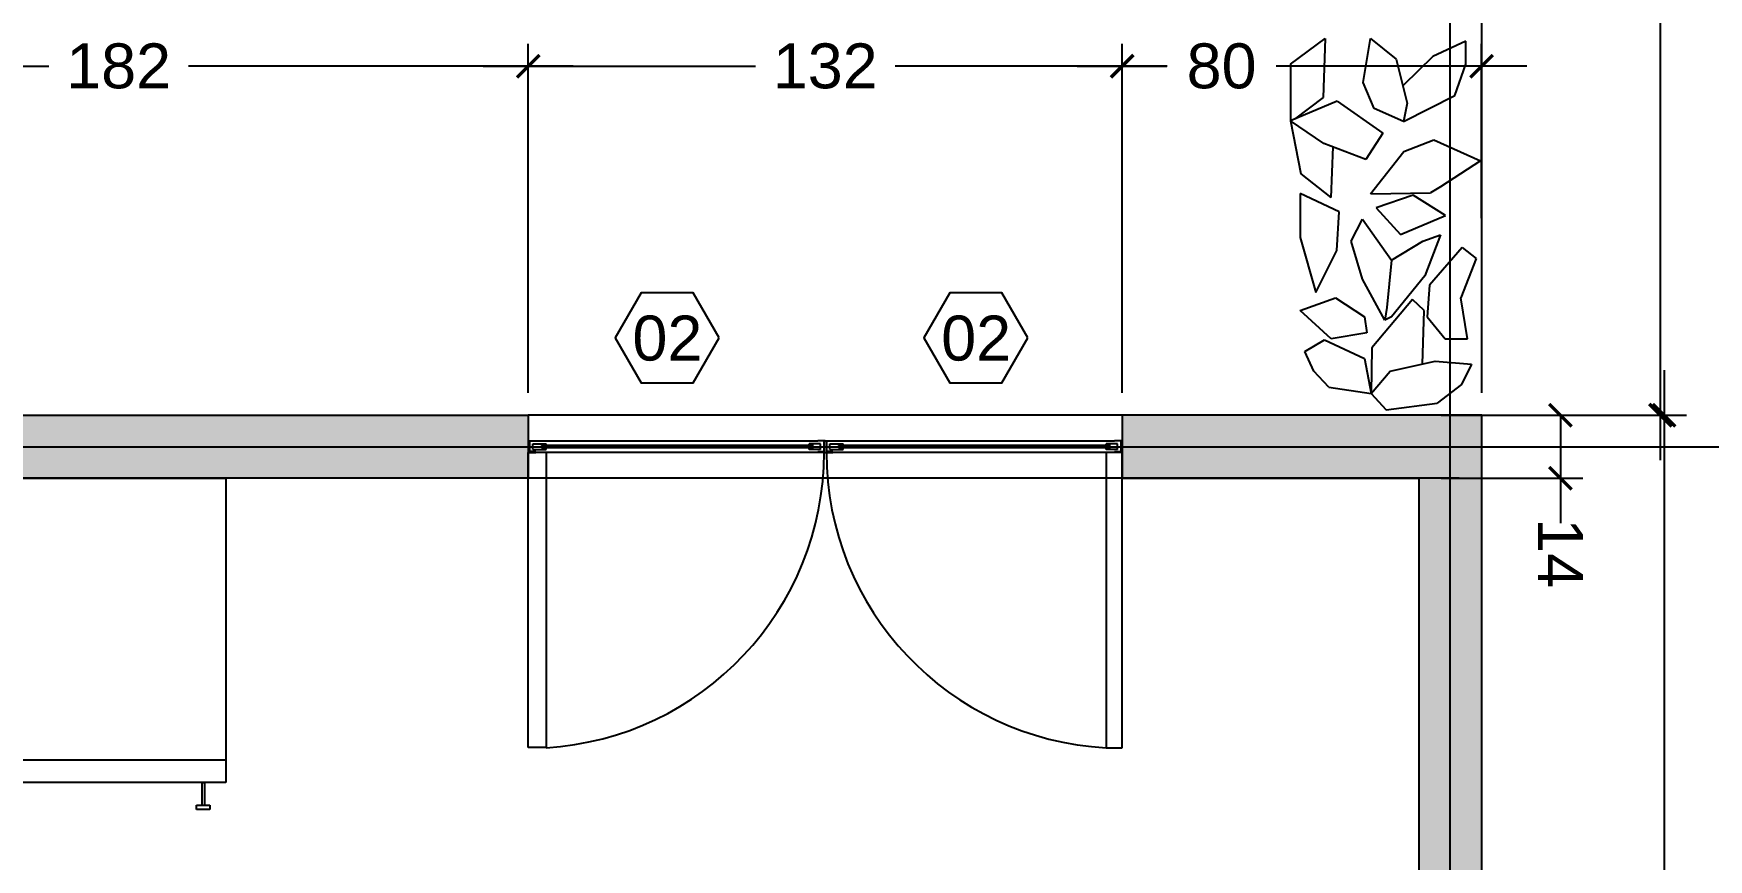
# Model space of a CAD drawing. Header units: millimetres. Extents: x 5639 to 14492, y 750 to 6820.
# Drawn here: x 7448.8 to 7821.1, y 6096.1 to 6279.9 of the extents above; entities that cross this region are included whole.
import ezdxf
from ezdxf.enums import TextEntityAlignment as Align

# ---------------------------------------------------------------- set-up
doc = ezdxf.new("R2010")
doc.units = ezdxf.units.MM
doc.layers.get('DEFPOINTS').update_dxf_attribs({"color": 210})
for name, color, linetype in [('A-ANNO-SYMB', 3, 'Continuous'), ('A-FURN', 8, 'Continuous'), ('A-GLAZ-FULL', 4, 'Continuous'), ('A-WALL-FULL', 7, 'Continuous'), ('CAMPITURA', 255, 'Continuous'), ('G-ANNO-DIM', 251, 'Continuous'), ('G-HEDGE', 76, 'Continuous'), ('SIEPE', 96, 'Continuous')]:
    doc.layers.add(name, color=color, linetype=linetype)
doc.styles.add('ARIAL', font='arial.ttf')
doc.styles.get("Standard").update_dxf_attribs({"font": 'arial.ttf'})
doc.dimstyles.new('1_1', dxfattribs={"dimtxt": 10, "dimasz": 5, "dimexe": 5, "dimexo": 5, "dimgap": 5, "dimtad": 0, "dimdec": 0, "dimtxsty": 'Standard', "dimblk": 'ARCHTICK', "dimcen": 2.5, "dimdle": 10, "dimadec": 0, "dimazin": 0, "dimtfac": 1, "dimtdec": 0, "dimtmove": 0, "dimatfit": 3, "dimldrblk": 'ARCHTICK', "dimfxl": 1, "dimarcsym": 0})

# ---------------------------------------------------------------- blocks, each defined once
blk = doc.blocks.new('_ArchTick')
at = {"color": 0, "linetype": 'ByBlock', "const_width": 0.15}
blk.add_lwpolyline([(-0.5, -0.5), (0.5, 0.5)], dxfattribs=at)
blk = doc.blocks.new('*D79')
at = {"layer": 'DEFPOINTS', "color": 0, "transparency": 16777216}
for p in [(7770.69, 6194.96), (7770.69, 5589.96), (7811.24, 5589.96)]:
    blk.add_point(p, dxfattribs=at)
at = {"layer": 'G-ANNO-DIM', "color": 0, "lineweight": -2, "transparency": 16777216}
for p, q in [((7811.24, 6204.96), (7811.24, 5879.97)), ((7775.69, 6194.96), (7816.24, 6194.96)), ((7811.24, 5579.96), (7811.24, 5847.75)), ((7775.69, 5589.96), (7816.24, 5589.96))]:
    blk.add_line(p, q, dxfattribs=at)
at = {"layer": 'G-ANNO-DIM', "color": 0, "lineweight": -2, "transparency": 16777216, "xscale": 5, "yscale": 5, "zscale": 5}
for p, rotation in [((7811.24, 6194.96), 90), ((7811.24, 5589.96), 270)]:
    blk.add_blockref('_ArchTick', p, dxfattribs=dict(at, rotation=rotation))
at = {"layer": 'G-ANNO-DIM', "color": 0, "transparency": 16777216, "insert": (7811.24, 5863.86), "char_height": 10, "attachment_point": 5, "rotation": 90}
blk.add_mtext('605', dxfattribs=at)
blk = doc.blocks.new('*D80')
at = {"layer": 'DEFPOINTS', "color": 0, "transparency": 16777216}
for p in [(7410.69, 6180.96), (7770.69, 6180.96), (7382.26, 5894.96)]:
    blk.add_point(p, dxfattribs=at)
at = {"layer": 'G-ANNO-DIM', "color": 0, "lineweight": -2, "transparency": 16777216}
for p, q in [((7410.69, 6190.96), (7410.69, 6058.09)), ((7765.69, 6180.96), (7405.69, 6180.96)), ((7410.69, 5884.96), (7410.69, 6025.84)), ((7387.26, 5894.96), (7415.69, 5894.96))]:
    blk.add_line(p, q, dxfattribs=at)
at = {"layer": 'G-ANNO-DIM', "color": 0, "lineweight": -2, "transparency": 16777216, "xscale": 5, "yscale": 5, "zscale": 5}
for p, rotation in [((7410.69, 6180.96), 90), ((7410.69, 5894.96), 270)]:
    blk.add_blockref('_ArchTick', p, dxfattribs=dict(at, rotation=rotation))
at = {"layer": 'G-ANNO-DIM', "color": 0, "transparency": 16777216, "insert": (7410.69, 6041.96), "char_height": 10, "attachment_point": 5, "rotation": 90}
blk.add_mtext('286', dxfattribs=at)
blk = doc.blocks.new('*D82')
at = {"layer": 'DEFPOINTS', "color": 0, "transparency": 16777216}
for p in [(7770.69, 6485.57), (7770.69, 6194.96), (7810.44, 6194.96)]:
    blk.add_point(p, dxfattribs=at)
at = {"layer": 'G-ANNO-DIM', "color": 0, "lineweight": -2, "transparency": 16777216}
for p, q in [((7810.44, 6495.57), (7810.44, 6351.94)), ((7775.69, 6485.57), (7815.44, 6485.57)), ((7810.44, 6184.96), (7810.44, 6321.6)), ((7775.69, 6194.96), (7815.44, 6194.96))]:
    blk.add_line(p, q, dxfattribs=at)
at = {"layer": 'G-ANNO-DIM', "color": 0, "lineweight": -2, "transparency": 16777216, "xscale": 5, "yscale": 5, "zscale": 5}
for p, rotation in [((7810.44, 6485.57), 90), ((7810.44, 6194.96), 270)]:
    blk.add_blockref('_ArchTick', p, dxfattribs=dict(at, rotation=rotation))
at = {"layer": 'G-ANNO-DIM', "color": 0, "transparency": 16777216, "insert": (7810.44, 6336.77), "char_height": 10, "attachment_point": 5, "rotation": 90}
blk.add_mtext('291', dxfattribs=at)
blk = doc.blocks.new('*D157')
at = {"layer": 'DEFPOINTS', "color": 0, "transparency": 16777216}
for p in [(7690.77, 6272.59), (7690.78, 6194.96), (7770.69, 6194.96)]:
    blk.add_point(p, dxfattribs=at)
at = {"layer": 'G-ANNO-DIM', "color": 0, "lineweight": -2, "transparency": 16777216}
for p, q in [((7690.78, 6199.96), (7690.77, 6277.59)), ((7770.69, 6199.96), (7770.68, 6277.59)), ((7680.77, 6272.59), (7700.72, 6272.59)), ((7780.69, 6272.59), (7725.03, 6272.59))]:
    blk.add_line(p, q, dxfattribs=at)
at = {"layer": 'G-ANNO-DIM', "color": 0, "lineweight": -2, "transparency": 16777216, "xscale": 5, "yscale": 5, "zscale": 5}
for p, rotation in [((7690.77, 6272.59), 180.0004838262953), ((7770.68, 6272.59), 0.0004838262952677752)]:
    blk.add_blockref('_ArchTick', p, dxfattribs=dict(at, rotation=rotation))
at = {"layer": 'G-ANNO-DIM', "color": 0, "transparency": 16777216, "insert": (7712.88, 6272.59), "char_height": 10, "attachment_point": 5, "rotation": 0.0005}
blk.add_mtext('80', dxfattribs=at)
blk = doc.blocks.new('*D90')
at = {"layer": 'DEFPOINTS', "color": 0, "transparency": 16777216}
for p in [(7558.78, 6272.59), (7558.78, 6194.96), (7690.78, 6194.96)]:
    blk.add_point(p, dxfattribs=at)
at = {"layer": 'G-ANNO-DIM', "color": 0, "lineweight": -2, "transparency": 16777216}
for p, q in [((7558.78, 6199.96), (7558.78, 6277.59)), ((7690.78, 6199.96), (7690.78, 6277.59)), ((7548.78, 6272.59), (7609.25, 6272.59)), ((7700.78, 6272.59), (7640.3, 6272.59))]:
    blk.add_line(p, q, dxfattribs=at)
at = {"layer": 'G-ANNO-DIM', "color": 0, "lineweight": -2, "transparency": 16777216, "xscale": 5, "yscale": 5, "zscale": 5, "rotation": 180}
blk.add_blockref('_ArchTick', (7558.78, 6272.59), dxfattribs=at)
at = {"layer": 'G-ANNO-DIM', "color": 0, "lineweight": -2, "transparency": 16777216, "xscale": 5, "yscale": 5, "zscale": 5}
blk.add_blockref('_ArchTick', (7690.78, 6272.59), dxfattribs=at)
at = {"layer": 'G-ANNO-DIM', "color": 0, "transparency": 16777216, "insert": (7624.78, 6272.59), "char_height": 10, "attachment_point": 5}
blk.add_mtext('132', dxfattribs=at)
blk = doc.blocks.new('*D158')
at = {"layer": 'DEFPOINTS', "color": 0, "transparency": 16777216}
for p in [(7376.69, 6272.59), (7376.69, 6194.96), (7558.78, 6194.96)]:
    blk.add_point(p, dxfattribs=at)
at = {"layer": 'G-ANNO-DIM', "color": 0, "lineweight": -2, "transparency": 16777216}
for p, q in [((7376.69, 6199.96), (7376.69, 6277.59)), ((7558.78, 6199.96), (7558.78, 6277.59)), ((7366.69, 6272.59), (7452.21, 6272.59)), ((7568.78, 6272.59), (7483.26, 6272.59))]:
    blk.add_line(p, q, dxfattribs=at)
at = {"layer": 'G-ANNO-DIM', "color": 0, "lineweight": -2, "transparency": 16777216, "xscale": 5, "yscale": 5, "zscale": 5, "rotation": 180}
blk.add_blockref('_ArchTick', (7376.69, 6272.59), dxfattribs=at)
at = {"layer": 'G-ANNO-DIM', "color": 0, "lineweight": -2, "transparency": 16777216, "xscale": 5, "yscale": 5, "zscale": 5}
blk.add_blockref('_ArchTick', (7558.78, 6272.59), dxfattribs=at)
at = {"layer": 'G-ANNO-DIM', "color": 0, "transparency": 16777216, "insert": (7467.73, 6272.59), "char_height": 10, "attachment_point": 5}
blk.add_mtext('182', dxfattribs=at)
blk = doc.blocks.new('*D92')
at = {"layer": 'DEFPOINTS', "color": 0, "transparency": 16777216}
for p in [(7770.69, 6298.25), (7169.8, 6194.96), (7770.69, 6194.96)]:
    blk.add_point(p, dxfattribs=at)
at = {"layer": 'G-ANNO-DIM', "color": 0, "lineweight": -2, "transparency": 16777216}
for p, q in [((7169.8, 6199.96), (7169.8, 6303.25)), ((7770.69, 6199.96), (7770.69, 6303.25)), ((7159.8, 6298.25), (7451.56, 6298.25)), ((7780.69, 6298.25), (7481.78, 6298.25))]:
    blk.add_line(p, q, dxfattribs=at)
at = {"layer": 'G-ANNO-DIM', "color": 0, "lineweight": -2, "transparency": 16777216, "xscale": 5, "yscale": 5, "zscale": 5, "rotation": 180}
blk.add_blockref('_ArchTick', (7169.8, 6298.25), dxfattribs=at)
at = {"layer": 'G-ANNO-DIM', "color": 0, "lineweight": -2, "transparency": 16777216, "xscale": 5, "yscale": 5, "zscale": 5}
blk.add_blockref('_ArchTick', (7770.69, 6298.25), dxfattribs=at)
at = {"layer": 'G-ANNO-DIM', "color": 0, "transparency": 16777216, "insert": (7466.67, 6298.25), "char_height": 10, "attachment_point": 5}
blk.add_mtext('601', dxfattribs=at)
blk = doc.blocks.new('*D208')
at = {"layer": 'DEFPOINTS', "color": 0, "transparency": 16777216}
for p in [(7756.72, 6194.96), (7788.19, 6194.96), (7756.72, 6180.96)]:
    blk.add_point(p, dxfattribs=at)
at = {"layer": 'G-ANNO-DIM', "color": 0, "lineweight": -2, "transparency": 16777216}
for p, q in [((7761.72, 6194.96), (7793.19, 6194.96)), ((7788.19, 6194.96), (7788.19, 6170.96)), ((7761.72, 6180.96), (7793.19, 6180.96)), ((7788.19, 6180.96), (7788.19, 6175.96))]:
    blk.add_line(p, q, dxfattribs=at)
at = {"layer": 'G-ANNO-DIM', "color": 0, "lineweight": -2, "transparency": 16777216, "xscale": 5, "yscale": 5, "zscale": 5}
for p, rotation in [((7788.19, 6194.96), 90.00048382606764), ((7788.19, 6180.96), 270.0004838260676)]:
    blk.add_blockref('_ArchTick', p, dxfattribs=dict(at, rotation=rotation))
at = {"layer": 'G-ANNO-DIM', "color": 0, "transparency": 16777216, "insert": (7788.19, 6164.29), "char_height": 10, "attachment_point": 5, "rotation": 270.0005}
blk.add_mtext('14', dxfattribs=at)

msp = doc.modelspace()

# ---------------------------------------------------------------- hatches: boundary and pattern name
at = {"layer": 'CAMPITURA'}
h = msp.add_hatch(color=9, dxfattribs=at)
h.dxf.hatch_style = 1
h.paths.add_polyline_path([(6870.69, 6329.77), (6936.69, 6329.77), (6936.69, 6343.77), (6856.69, 6343.77), (6856.69, 5589.96), (7090.69, 5589.96), (7090.69, 5603.96), (6870.69, 5603.96), (6870.69, 5882.88), (7164.39, 5882.88), (7164.39, 5889.96), (6870.69, 5889.96)])
h.paths.add_polyline_path([(7256.69, 6194.96), (7169.8, 6194.96), (7169.8, 6343.77), (7068.69, 6343.77), (7068.69, 6336.77), (7068.69, 6336.77), (7068.69, 6334.15), (7068.69, 6329.77), (7156.69, 6329.77), (7156.69, 5964.96), (7236.69, 5964.96), (7236.69, 5969.96), (7170.69, 5969.96), (7170.69, 6180.96), (7256.69, 6180.96)])
h.paths.add_polyline_path([(7558.78, 6194.96), (7376.69, 6194.96), (7376.69, 6180.96), (7558.78, 6180.96)])
h.paths.add_polyline_path([(7770.69, 6194.96), (7690.78, 6194.96), (7690.78, 6189.27), (7690.78, 6189.27), (7690.78, 6186.65), (7690.78, 6186.65), (7690.78, 6180.96), (7756.72, 6180.96), (7756.72, 5603.96), (7674.69, 5603.96), (7674.69, 5589.96), (7770.69, 5589.96)])
h.paths.add_polyline_path([(7171.1, 5603.96), (7306.65, 5603.96), (7306.65, 5798.96), (7156.69, 5798.96), (7156.69, 5807.88), (7156.69, 5810.38), (7161.19, 5810.38), (7161.19, 5807.88), (7320.65, 5807.88), (7320.65, 5683.96), (7320.95, 5683.73), (7320.65, 5603.96), (7350.69, 5603.96), (7353.19, 5603.96), (7353.19, 5599.46), (7354.19, 5599.46), (7354.19, 5596.26), (7350.69, 5596.26), (7350.69, 5589.96), (7170.69, 5589.96), (7170.69, 5600.59), (7170.69, 5600.59), (7170.69, 5600.98), (7170.69, 5600.98), (7170.69, 5602.54), (7170.69, 5602.38), (7170.69, 5602.23), (7170.69, 5601.9), (7170.69, 5603.96)])
h.paths.add_polyline_path([(7594.69, 5603.96), (7430.69, 5603.96), (7430.69, 5589.96), (7594.69, 5589.96)])

# ---------------------------------------------------------------- linework, layer by layer
at = {"layer": 'A-ANNO-SYMB', "ltscale": 0.04}
msp.add_line((7763.69, 5339.96), (7763.69, 6735.54), dxfattribs=at)
msp.add_lwpolyline([(8020.69, 6187.84), (7313.66, 6187.84)], dxfattribs=at)
at = {"layer": 'A-FURN'}
for p, q in [((7690.78, 6194.96), (7558.78, 6194.96)), ((7432.03, 6180.96), (7491.53, 6180.96)), ((7491.53, 6180.96), (7491.53, 6113.26)), ((7690.78, 6180.96), (7558.78, 6180.96)), ((7690.78, 6180.96), (7558.78, 6180.96)), ((7491.53, 6118.26), (7432.03, 6118.26)), ((7491.53, 6113.26), (7432.03, 6113.26)), ((7486.28, 6108.26), (7486.28, 6113.26)), ((7486.28, 6113.26), (7486.78, 6113.26)), ((7486.78, 6113.26), (7486.78, 6108.26)), ((7485.03, 6107.26), (7485.03, 6108.26)), ((7485.03, 6108.26), (7488.03, 6108.26)), ((7488.03, 6107.26), (7485.03, 6107.26)), ((7488.03, 6108.26), (7488.03, 6107.26))]:
    msp.add_line(p, q, dxfattribs=at)
at = {"layer": 'A-GLAZ-FULL'}
for p, q in [((7558.78, 6189.27), (7560.44, 6189.27)), ((7558.78, 6189.27), (7558.78, 6186.65)), ((7559.03, 6189.27), (7559.03, 6186.9)), ((7559.82, 6187.3), (7559.82, 6188.63)), ((7559.82, 6188.63), (7562.74, 6188.63)), ((7560.44, 6189.27), (7623.11, 6189.27)), ((7622.19, 6188.21), (7561.74, 6188.21)), ((7561.74, 6188.21), (7561.74, 6187.71)), ((7622.19, 6187.71), (7561.74, 6187.71)), ((7562.74, 6188.21), (7562.74, 6188.63)), ((7562.74, 6187.3), (7562.74, 6187.71)), ((7623.73, 6188.63), (7621.19, 6188.63)), ((7621.19, 6188.21), (7621.19, 6188.63)), ((7621.19, 6187.3), (7621.19, 6187.71)), ((7624.78, 6189.27), (7623.11, 6189.27)), ((7623.73, 6187.3), (7623.73, 6188.63)), ((7624.53, 6189.27), (7624.53, 6186.9)), ((7624.53, 6186.9), (7624.53, 6189.27)), ((7624.78, 6189.27), (7626.44, 6189.27)), ((7625.03, 6189.27), (7625.03, 6186.9)), ((7625.82, 6187.3), (7625.82, 6188.63)), ((7625.82, 6188.63), (7628.74, 6188.63)), ((7626.44, 6189.27), (7689.11, 6189.27)), ((7688.19, 6188.21), (7627.74, 6188.21)), ((7627.74, 6188.21), (7627.74, 6187.71)), ((7688.19, 6187.71), (7627.74, 6187.71)), ((7628.74, 6188.21), (7628.74, 6188.63)), ((7628.74, 6187.3), (7628.74, 6187.71)), ((7689.73, 6188.63), (7687.19, 6188.63)), ((7687.19, 6188.21), (7687.19, 6188.63)), ((7687.19, 6187.3), (7687.19, 6187.71)), ((7690.78, 6189.27), (7689.11, 6189.27)), ((7689.73, 6187.3), (7689.73, 6188.63)), ((7690.53, 6189.27), (7690.53, 6186.9)), ((7690.53, 6186.9), (7690.53, 6189.27)), ((7690.78, 6189.27), (7690.78, 6186.65)), ((7558.78, 6186.65), (7560.44, 6186.65)), ((7560.44, 6186.9), (7559.03, 6186.9)), ((7559.82, 6187.3), (7562.74, 6187.3)), ((7560.44, 6186.9), (7560.44, 6186.65)), ((7623.11, 6186.65), (7560.44, 6186.65)), ((7623.73, 6187.3), (7621.19, 6187.3)), ((7623.11, 6186.9), (7624.53, 6186.9)), ((7623.11, 6186.9), (7624.53, 6186.9)), ((7623.11, 6186.65), (7623.11, 6186.9)), ((7624.78, 6186.65), (7623.11, 6186.65)), ((7624.78, 6186.65), (7626.44, 6186.65)), ((7626.44, 6186.9), (7625.03, 6186.9)), ((7625.82, 6187.3), (7628.74, 6187.3)), ((7626.44, 6186.9), (7626.44, 6186.65)), ((7689.11, 6186.65), (7626.44, 6186.65)), ((7689.73, 6187.3), (7687.19, 6187.3)), ((7689.11, 6186.9), (7690.53, 6186.9)), ((7689.11, 6186.9), (7690.53, 6186.9)), ((7689.11, 6186.65), (7689.11, 6186.9)), ((7690.78, 6186.65), (7689.11, 6186.65))]:
    msp.add_line(p, q, dxfattribs=at)
at = {"layer": 'A-GLAZ-FULL', "ltscale": 15}
for p, q in [((7558.78, 6121.02), (7558.78, 6186.65)), ((7562.74, 6186.65), (7562.74, 6121.02)), ((7687.19, 6186.65), (7687.19, 6121)), ((7690.78, 6121), (7690.78, 6186.65)), ((7562.71, 6121.02), (7558.78, 6121.02)), ((7687.19, 6121), (7690.78, 6121))]:
    msp.add_line(p, q, dxfattribs=at)
for centre, start, end in [((7558.78, 6186.65), 273.4336, 360), ((7690.78, 6186.65), 180, 266.8759)]:
    msp.add_arc(centre, 65.75, start, end, dxfattribs=at)
at = {"layer": 'A-WALL-FULL'}
for points in [[(7376.69, 6194.96), (7558.78, 6194.96), (7558.78, 6180.96), (7376.69, 6180.96), (7376.69, 6194.96)], [(7674.69, 5603.96), (7674.69, 5589.96), (7770.69, 5589.96), (7770.69, 6194.96), (7690.78, 6194.96), (7690.78, 6180.96), (7756.72, 6180.96), (7756.72, 5603.96), (7674.69, 5603.96)]]:
    msp.add_lwpolyline(points, dxfattribs=at)
at = {"layer": 'G-HEDGE'}
for points in [[(7601.18, 6212.17), (7595.4, 6222.17), (7583.86, 6222.17), (7578.08, 6212.17), (7583.86, 6202.17), (7595.4, 6202.17)], [(7669.81, 6212.17), (7664.04, 6222.17), (7652.49, 6222.17), (7646.71, 6212.17), (7652.49, 6202.17), (7664.04, 6202.17)]]:
    msp.add_lwpolyline(points, close=True, dxfattribs=at)
at = {"layer": 'SIEPE'}
for p, q in [((7728.22, 6273.01), (7735.91, 6278.77)), ((7735.91, 6278.77), (7735.46, 6265.66)), ((7744.36, 6268.97), (7745.99, 6278.77)), ((7745.99, 6278.77), (7751.69, 6274.16)), ((7767.17, 6278.19), (7759.84, 6274.73)), ((7767.17, 6273.01), (7767.17, 6278.19)), ((7751.69, 6274.16), (7754.14, 6264.36)), ((7759.84, 6274.73), (7753.32, 6268.39)), ((7728.22, 6273.01), (7728.22, 6260.42)), ((7764.72, 6266.09), (7767.17, 6273.01)), ((7746.8, 6263.2), (7744.36, 6268.97)), ((7753.32, 6260.32), (7764.72, 6266.09)), ((7738.56, 6264.81), (7728.22, 6260.42)), ((7735.46, 6265.66), (7729.07, 6260.78)), ((7738.56, 6264.81), (7748.73, 6257.7)), ((7753.32, 6260.32), (7746.8, 6263.2)), ((7754.14, 6264.36), (7753.32, 6260.32)), ((7735.62, 6255.4), (7728.22, 6260.42)), ((7728.22, 6260.42), (7730.47, 6248.66)), ((7744.95, 6251.84), (7735.62, 6255.4)), ((7737.61, 6254.64), (7737.19, 6243.35)), ((7748.73, 6257.7), (7744.95, 6251.84)), ((7753.39, 6253.61), (7760.06, 6256.23)), ((7760.06, 6256.23), (7770.42, 6251.51)), ((7745.99, 6244.17), (7753.39, 6253.61)), ((7770.42, 6251.51), (7761.54, 6245.75)), ((7730.47, 6248.66), (7737.19, 6243.35)), ((7730.38, 6244.3), (7730.38, 6234.5)), ((7738.98, 6240.21), (7730.38, 6244.3)), ((7746.04, 6244.23), (7759.32, 6244.43)), ((7755.48, 6243.87), (7747.26, 6241.09)), ((7762.63, 6239.36), (7755.48, 6243.87)), ((7761.54, 6245.75), (7759.32, 6244.43)), ((7738.52, 6231.61), (7738.98, 6240.21)), ((7747.26, 6241.09), (7752.62, 6235.19)), ((7741.69, 6233.67), (7744.17, 6238.59)), ((7744.17, 6238.59), (7750.63, 6229.46)), ((7752.62, 6235.19), (7762.63, 6239.36)), ((7730.38, 6234.5), (7733.85, 6222.28)), ((7744.17, 6225.25), (7741.69, 6233.67)), ((7750.63, 6229.46), (7757.58, 6233.67)), ((7757.58, 6233.67), (7761.56, 6235.08)), ((7761.56, 6235.08), (7758.08, 6225.95)), ((7733.85, 6222.28), (7738.52, 6231.61)), ((7750.63, 6229.46), (7749.64, 6218.94)), ((7766.38, 6232.26), (7759.08, 6223.85)), ((7769.48, 6229.78), (7766.03, 6221.04)), ((7766.38, 6232.26), (7769.48, 6229.78)), ((7749.14, 6216.13), (7744.17, 6225.25)), ((7758.08, 6225.95), (7750.63, 6216.83)), ((7759.08, 6223.85), (7758.58, 6216.83)), ((7730.38, 6218.23), (7738.21, 6221.04)), ((7737.21, 6211.92), (7730.38, 6218.23)), ((7738.21, 6221.04), (7744.67, 6216.83)), ((7755.28, 6220.67), (7746.28, 6209.96)), ((7749.64, 6218.94), (7749.14, 6216.13)), ((7757.9, 6218.28), (7755.28, 6220.67)), ((7757.57, 6206.35), (7757.9, 6218.28)), ((7767.52, 6211.92), (7766.03, 6221.04)), ((7744.67, 6216.83), (7745.16, 6213.32)), ((7750.63, 6216.83), (7749.14, 6216.13)), ((7758.58, 6216.83), (7762.55, 6211.92)), ((7731.38, 6209.14), (7735.73, 6211.75)), ((7735.73, 6211.75), (7744.67, 6207.54)), ((7745.16, 6213.32), (7737.21, 6211.92)), ((7746.28, 6209.96), (7746.16, 6199.82)), ((7762.55, 6211.92), (7767.52, 6211.92)), ((7733.37, 6204.73), (7731.38, 6209.14)), ((7744.67, 6207.54), (7746.16, 6199.82)), ((7750.38, 6204.76), (7760.38, 6206.97)), ((7760.38, 6206.97), (7768.42, 6206.3)), ((7768.42, 6206.3), (7766.2, 6201.8)), ((7736.72, 6201.22), (7733.37, 6204.73)), ((7746.16, 6199.82), (7750.38, 6204.76)), ((7736.72, 6201.22), (7746.16, 6199.82)), ((7746.16, 6199.82), (7749.43, 6196.14)), ((7766.2, 6201.8), (7760.82, 6197.65)), ((7749.43, 6196.14), (7760.82, 6197.65))]:
    msp.add_line(p, q, dxfattribs=at)

# ---------------------------------------------------------------- texts
at = {"layer": 'G-HEDGE', "style": 'ARIAL'}
for p in [(7589.7, 6212.12), (7658.33, 6212.12)]:
    msp.add_attdef('02', text='', height=10, dxfattribs=at).set_placement(p, align=Align.MIDDLE_CENTER)

# ---------------------------------------------------------------- dimensions: what is measured, and where the dimension line sits
at = {"layer": 'G-ANNO-DIM'}
for base, p1, p2, angle, picture, middle, dimtype in [((7810.44, 6194.96), (7770.69, 6485.57), (7770.69, 6194.96), 90, '*D82', (7810.44, 6336.77), 160), ((7690.77, 6272.59), (7770.69, 6194.96), (7690.78, 6194.96), 180.0005, '*D157', (7712.88, 6272.59), 161), ((7811.24, 5589.96), (7770.69, 6194.96), (7770.69, 5589.96), 90, '*D79', (7811.24, 5863.86), 160), ((7788.19, 6194.96), (7756.72, 6180.96), (7756.72, 6194.96), 90.0005, '*D208', (7788.19, 6164.29), 161), ((7410.69, 6180.96), (7382.26, 5894.96), (7770.69, 6180.96), 90, '*D80', (7410.69, 6041.96), 160)]:
    dim = msp.add_linear_dim(base=base, p1=p1, p2=p2, angle=angle, dimstyle='1_1', dxfattribs=at)
    dim.commit()
    dim.dimension.update_dxf_attribs({"geometry": picture, "text_midpoint": middle, "dimtype": dimtype})
for base, p1, p2, picture, middle in [((7770.69, 6298.25), (7169.8, 6194.96), (7770.69, 6194.96), '*D92', (7466.67, 6298.25)), ((7376.69, 6272.59), (7558.78, 6194.96), (7376.69, 6194.96), '*D158', (7467.73, 6272.59)), ((7558.78, 6272.59), (7690.78, 6194.96), (7558.78, 6194.96), '*D90', (7624.78, 6272.59))]:
    dim = msp.add_linear_dim(base=base, p1=p1, p2=p2, dimstyle='1_1', dxfattribs=at)
    dim.commit()
    dim.dimension.update_dxf_attribs({"geometry": picture, "text_midpoint": middle, "dimtype": 160})

doc.saveas('drawing.dxf')
